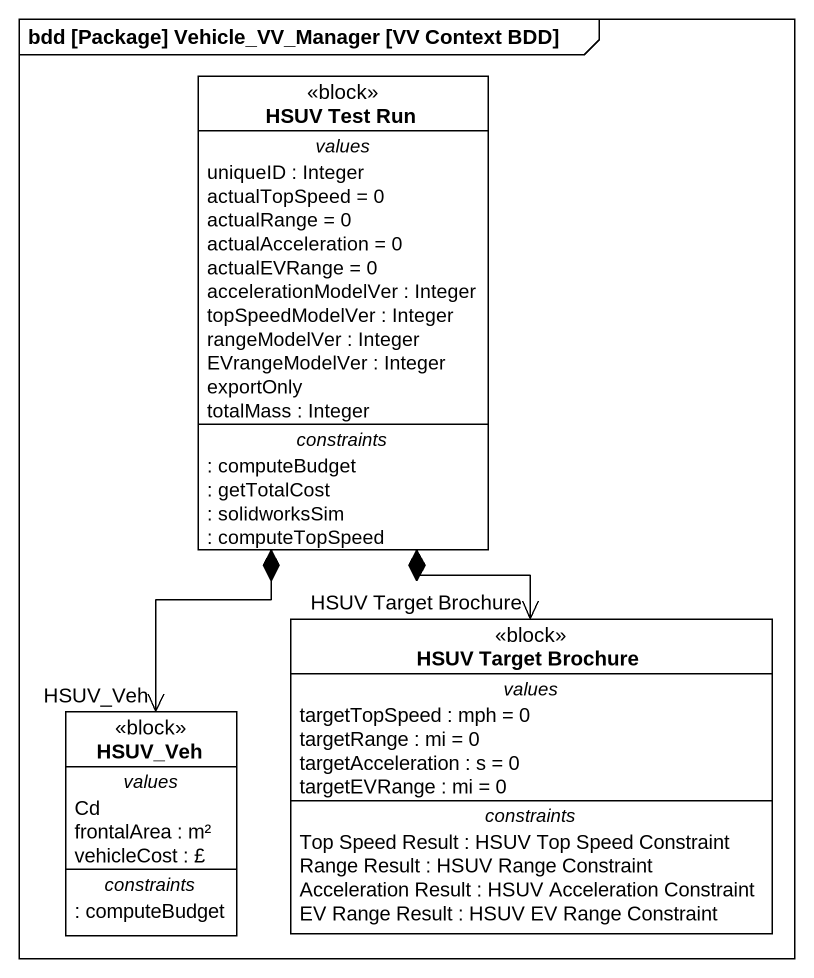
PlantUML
@startuml
mainframe bdd [Package] Vehicle_VV_Manager [VV Context BDD]
hide circle
hide empty members
class "HSUV Test Run" as HSUV_Test_Run <<block>> {
  -- values --
  uniqueID : Integer
  actualTopSpeed = 0
  actualRange = 0
  actualAcceleration = 0
  actualEVRange = 0
  accelerationModelVer : Integer
  topSpeedModelVer : Integer
  rangeModelVer : Integer
  EVrangeModelVer : Integer
  exportOnly
  totalMass : Integer
  -- constraints --
  : computeBudget
  : getTotalCost
  : solidworksSim
  : computeTopSpeed
}
class "HSUV Target Brochure" as HSUV_Target_Brochure <<block>> {
  -- values --
  targetTopSpeed : mph = 0
  targetRange : mi = 0
  targetAcceleration : s = 0
  targetEVRange : mi = 0
  -- constraints --
  Top Speed Result : HSUV Top Speed Constraint
  Range Result : HSUV Range Constraint
  Acceleration Result : HSUV Acceleration Constraint
  EV Range Result : HSUV EV Range Constraint
}
class HSUV_Veh <<block>> {
  -- values --
  Cd
  frontalArea : m²
  vehicleCost : £
  -- constraints --
  : computeBudget
}
HSUV_Test_Run *--> "HSUV Target Brochure" HSUV_Target_Brochure
HSUV_Test_Run *--> "HSUV_Veh" HSUV_Veh
@enduml
